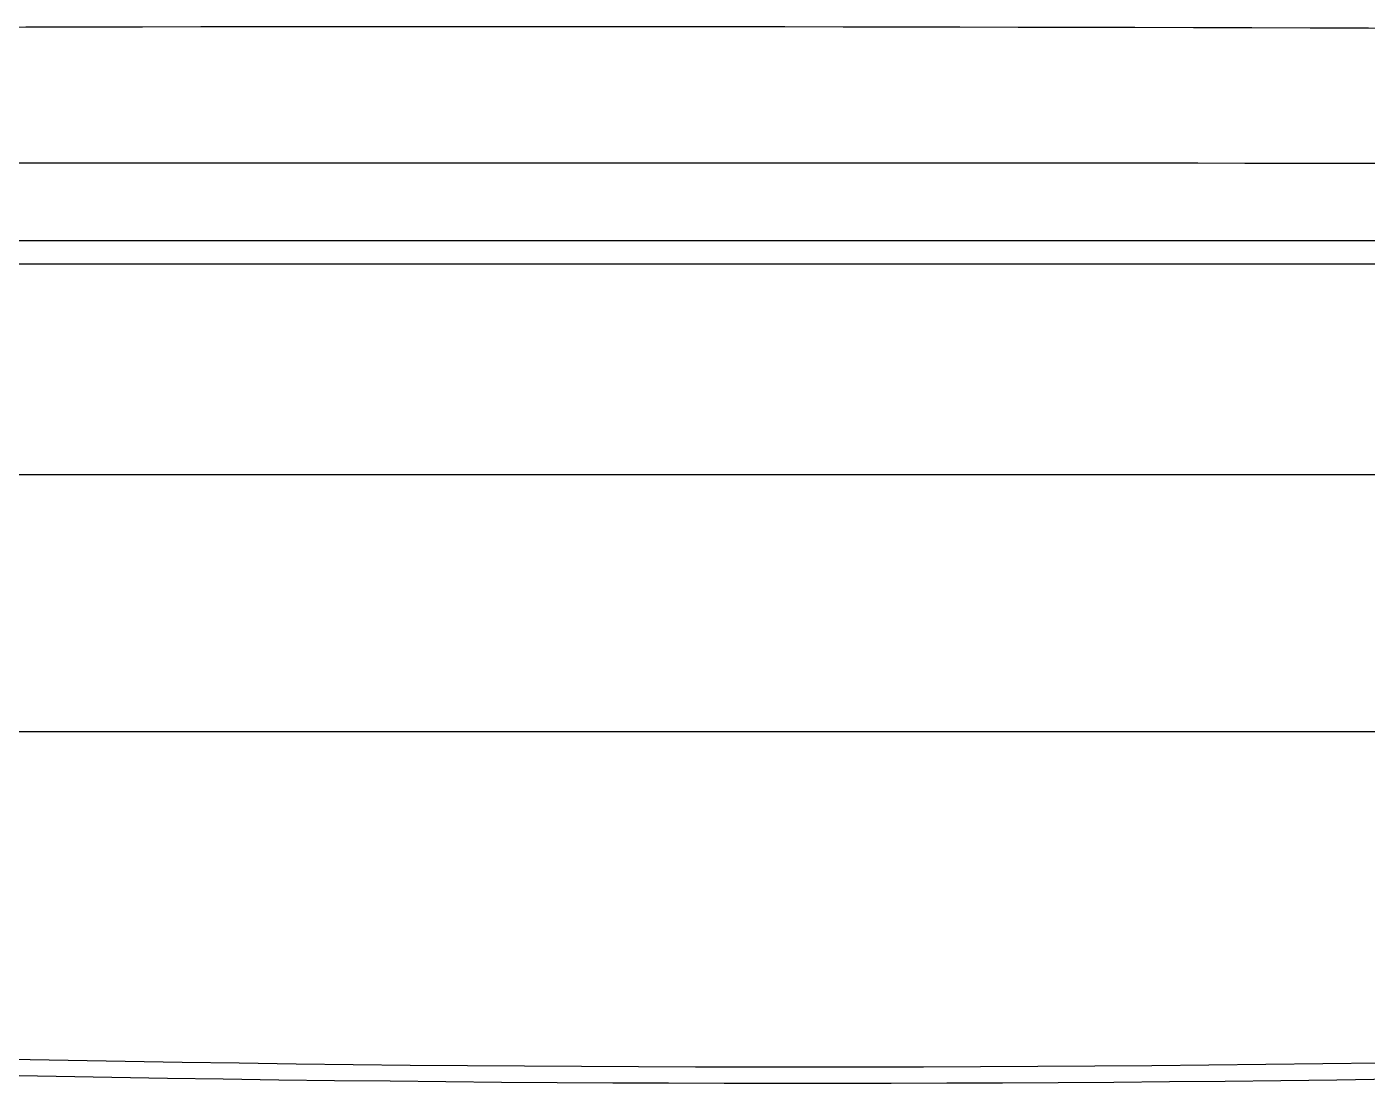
# Model space of a CAD drawing. Extents: x 1075 to 1144, y 510 to 635.
# Drawn here: x 1107.39 to 1113.57, y 582.72 to 587.59 of the extents above; entities that cross this region are included whole.
import ezdxf

# ---------------------------------------------------------------- set-up
doc = ezdxf.new("R2010")
doc.units = 0
doc.header["$MEASUREMENT"] = 0
doc.layers.add('1', color=4, linetype='Continuous')

# ---------------------------------------------------------------- blocks, each defined once
blk = doc.blocks.new('19 HS TX')
at = {"layer": '1', "color": 2, "linetype": 'Continuous'}
blk.add_line((16.8302, 64.5472), (50.7213, 64.5472), dxfattribs=at)
at = {"layer": '1', "linetype": 'Continuous'}
blk.add_arc((33.7764, -1099.1891), 1166.9823, 89.155071, 90.84486, dxfattribs=at)
at = {"layer": '1', "color": 3, "linetype": 'Continuous'}
for centre, radius, start, end in [((33.7757, -5184.989), 5252.1543, 89.8488157, 90.1511843), ((34.1061, -12829.0447), 12895.8523, 89.93989881, 90.06303676), ((33.7686, -50919.3729), 50986.0729, 89.98066907, 90.01931187), ((33.7346, 14068134.1135), 14068068.3832, 269.99993109985, 270.0000692134), ((35.2037, 246.93), 183.9279, 264.362242, 274.839674), ((35.2375, 247.5355), 184.6083, 264.623151, 274.813618)]:
    blk.add_arc(centre, radius, start, end, dxfattribs=at)

msp = doc.modelspace()

# ---------------------------------------------------------------- block references
at = {"layer": '1'}
msp.add_blockref('19 HS TX', (1075.7625, 519.7937), dxfattribs=at)

doc.saveas('drawing.dxf')
